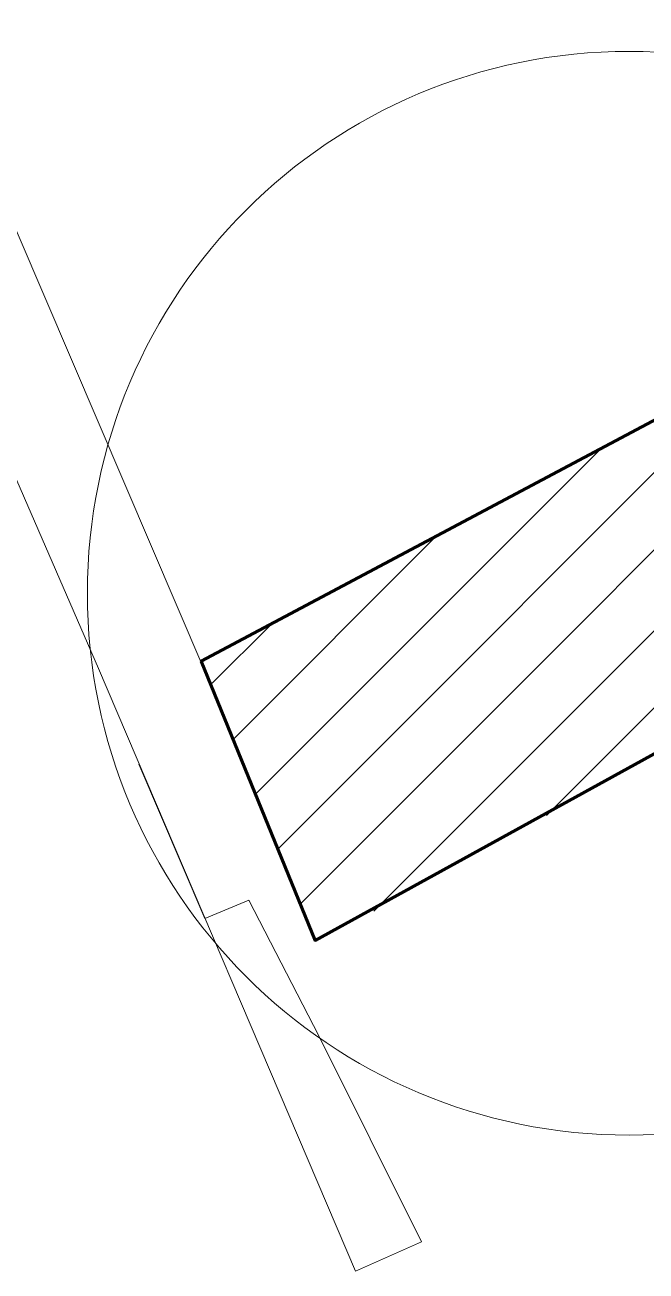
# Model space of a CAD drawing. Header units: millimetres. Extents: x 2529 to 2673, y 1639 to 1859.
# Drawn here: x 2583.78 to 2588.55, y 1701.22 to 1710.8 of the extents above; entities that cross this region are included whole.
import ezdxf

# ---------------------------------------------------------------- set-up
doc = ezdxf.new("R2010")
doc.units = ezdxf.units.MM
doc.layers.add('PDF_CVL_CUADCON_TIT', color=7, linetype='Continuous')

msp = doc.modelspace()

# ---------------------------------------------------------------- linework, layer by layer
at = {"layer": 'PDF_CVL_CUADCON_TIT', "lineweight": 9}
for points in [[(2585.3602, 1705.3719), (2579.6558, 1718.701)], [(2579.0628, 1718.4186), (2579.684, 1716.9501), (2581.9997, 1711.2457), (2584.3436, 1705.8519), (2586.3204, 1701.2206), (2586.8287, 1701.4466), (2586.038, 1703.028), (2585.5014, 1704.0728), (2585.1625, 1703.9316), (2584.6542, 1705.1177)], [(2585.8968, 1704.0446), (2590.754, 1708.9018)], [(2586.4616, 1703.9881), (2591.4317, 1708.9583)], [(2587.7888, 1704.7224), (2591.5447, 1708.4782)], [(2585.7273, 1704.4682), (2589.4832, 1708.2241)], [(2585.5579, 1704.8918), (2588.2124, 1707.5463)], [(2585.3885, 1705.3154), (2586.9416, 1706.8686)], [(2585.219, 1705.739), (2585.6709, 1706.1908)]]:
    msp.add_lwpolyline(points, dxfattribs=at)
at = {"layer": 'PDF_CVL_CUADCON_TIT', "color": 6, "lineweight": 60}
msp.add_lwpolyline([(2585.1343, 1705.9084), (2591.347, 1709.2125), (2591.9118, 1707.0098), (2586.0097, 1703.7622)], close=True, dxfattribs=at)
at = {"layer": 'PDF_CVL_CUADCON_TIT', "lineweight": 20}
msp.add_circle((2588.4242, 1706.4309), 4.1654, dxfattribs=at)

doc.saveas('drawing.dxf')
